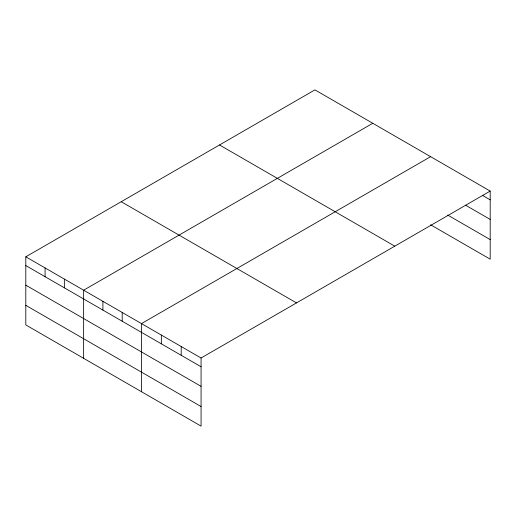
<?xml version="1.0" encoding="UTF-8"?>
<svg xmlns="http://www.w3.org/2000/svg" width="516" height="516" viewBox="0 0 516 516"><rect width="100%" height="100%" fill="white"/><g stroke="black" fill="none" stroke-linecap="round" stroke-linejoin="round"><path stroke-width="0.77" d="M490.2 191.075L314.928 89.881L25.8 256.813L25.8 324.925L201.072 426.119L201.072 358.001L490.2 191.075L490.2 259.187L430.608 224.782M372.771 123.279L83.637 290.205L83.637 358.317M430.608 156.671L141.481 323.596L141.481 391.708M482.666 195.487L490.2 199.84M465.542 205.187L490.2 219.423M447.733 215.082L490.2 239.605M219.519 144.97L394.785 246.164M121.215 201.724L296.481 302.918M25.8 256.813L201.072 358.001M25.8 265.572L201.072 366.766M25.8 285.161L201.072 386.349M25.8 305.337L201.072 406.531M181.206 346.533L181.206 355.298M161.34 335.065L161.34 343.83M122.202 312.464L122.202 321.229M102.916 301.338L102.916 310.097M64.358 279.072L64.358 287.838M45.079 267.939L45.079 276.705"/></g></svg>
